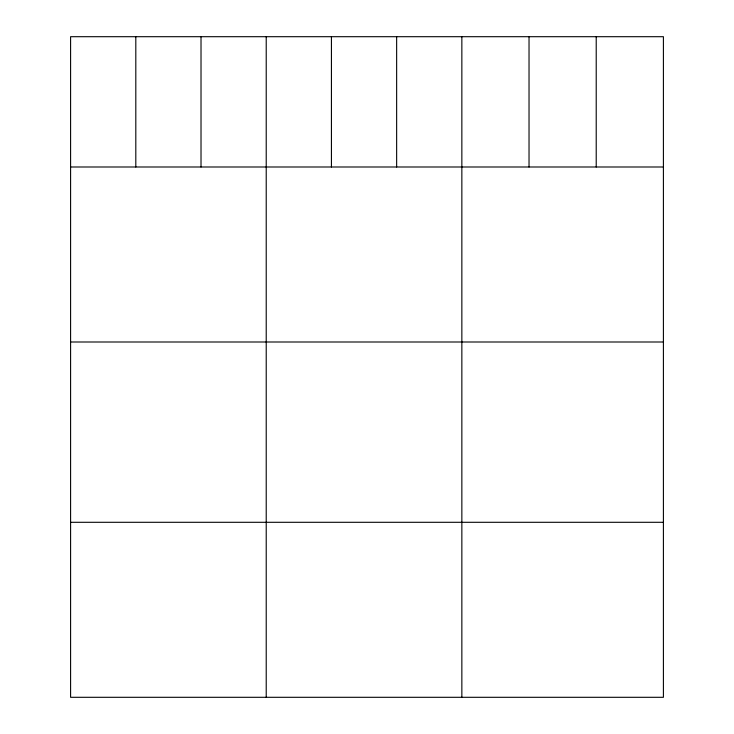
<?xml version="1.0" encoding="UTF-8"?>
<svg xmlns="http://www.w3.org/2000/svg" width="734" height="734" viewBox="0 0 734 734"><rect width="100%" height="100%" fill="white"/><g stroke="black" fill="none" stroke-linecap="round" stroke-linejoin="round"><path stroke-width="1.1" d="M663.408 166.994L663.408 697.3L70.592 697.3L70.592 36.7L663.408 36.7L663.408 166.994L70.592 166.994M70.592 341.998L663.408 341.998M70.592 522.296L663.408 522.296M596.219 36.7L596.219 166.994M529.03 36.7L529.03 166.994M461.851 36.7L461.851 697.3M396.644 36.7L396.644 166.994M331.429 36.7L331.429 166.994M266.222 36.7L266.222 697.3M201.015 36.7L201.015 166.994M135.808 36.7L135.808 166.994"/></g></svg>
